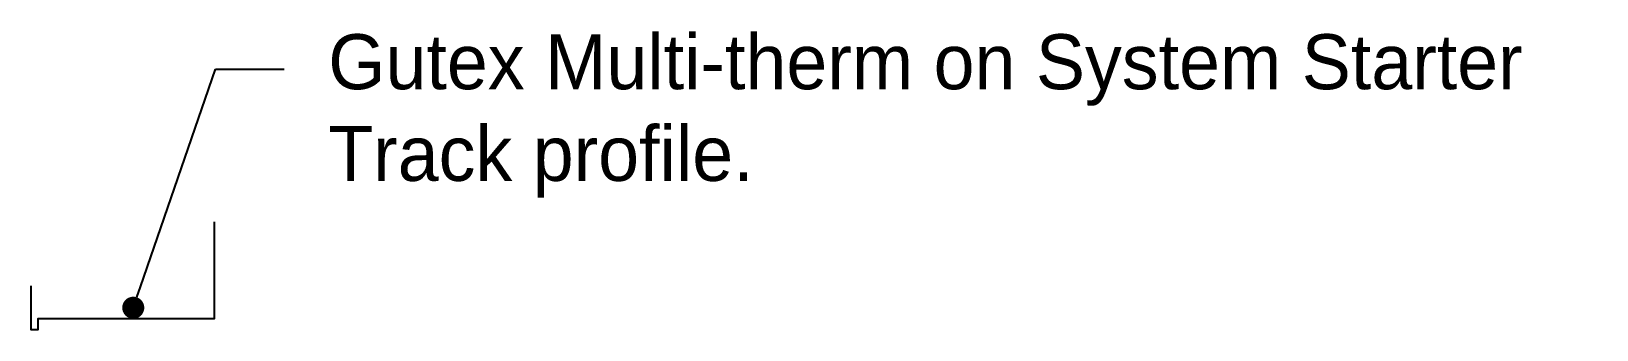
# Model space of a CAD drawing. Header units: millimetres. Extents: x -1562 to 49121, y -21091 to 0.
# Drawn here: x 46433 to 47144, y -4369 to -4234 of the extents above; entities that cross this region are included whole.
import ezdxf
from ezdxf import colors
from ezdxf.entities.mleader import LeaderData, LeaderLine
from ezdxf.math import Vec2, Vec3

# ---------------------------------------------------------------- set-up
doc = ezdxf.new("R2010")
doc.units = ezdxf.units.MM
doc.header["$MEASUREMENT"] = 0
doc.layers.add('Fixings', color=1, linetype='Continuous')
doc.layers.add('LLS_Text', color=6, linetype='Continuous', lineweight=15)
doc.styles.add('Century Gothic', font='GOTHIC.TTF')

# ---------------------------------------------------------------- blocks, each defined once
blk = doc.blocks.new('_Dot')
at = {"color": 0, "linetype": 'ByBlock', "lineweight": -2}
blk.add_line((-0.5, 0), (-1, 0), dxfattribs=at)
at = {"color": 0, "linetype": 'ByBlock', "const_width": 0.5}
blk.add_lwpolyline([(-0.25, 0, 1), (0.25, 0, 1)], format="xyb", close=True, dxfattribs=at)

msp = doc.modelspace()

# ---------------------------------------------------------------- linework, layer by layer
at = {"layer": 'Fixings', "color": 2, "elevation": 0}
msp.add_lwpolyline([(46515.88, -4320.49), (46515.88, -4364.49), (46435.88, -4364.49), (46435.88, -4369.49), (46432.88, -4369.49), (46432.88, -4349.49)], dxfattribs=at)

# ---------------------------------------------------------------- leaders
at = {"layer": 'LLS_Text'}
ml = msp.add_multileader_mtext('Standard', dxfattribs=at)
ml.set_content('Gutex Multi-therm on System Starter Track profile. ', color=256, style='Century Gothic')
ml.set_leader_properties(color=11)
ml.set_arrow_properties(name='DOT')
ml.build(insert=Vec2(0, 0))
ml.multileader.update_dxf_attribs({"dogleg_length": 50, "arrow_head_size": 10})
ctx = ml.context
ctx.base_point, ctx.char_height, ctx.arrow_head_size, ctx.landing_gap_size, ctx.plane_origin = Vec3(46547.75, -4251.06, 0), 25, 10, 20, Vec3(47222.86, -4079.47, 0)
notes = []
notes.append((ctx, [(0, (1, 1, 0), (46516.6, -4251.06, 0), (1, 0), 31.16, [(0, [(46479.19, -4359.49, 0)], 0, [])])]))
ctx.mtext.insert, ctx.mtext.width, ctx.mtext.defined_height, ctx.mtext.flow_direction = Vec3(46567.75, -4235.18, 0), 576.1173, 96.14, 5
for ctx, leaders in notes:
    for number, flags, end, landing, length, lines in leaders:
        leader = LeaderData()
        leader.index, (leader.has_last_leader_line, leader.has_dogleg_vector, leader.attachment_direction) = number, flags
        leader.last_leader_point, leader.dogleg_vector, leader.dogleg_length = Vec3(end), Vec3(landing), length
        for number, points, colour, breaks in lines:
            line = LeaderLine()
            line.index, line.vertices, line.color, line.breaks = number, Vec3.list(points), colors.encode_raw_color(colour), breaks
            leader.lines.append(line)
        ctx.leaders.append(leader)

doc.saveas('drawing.dxf')
